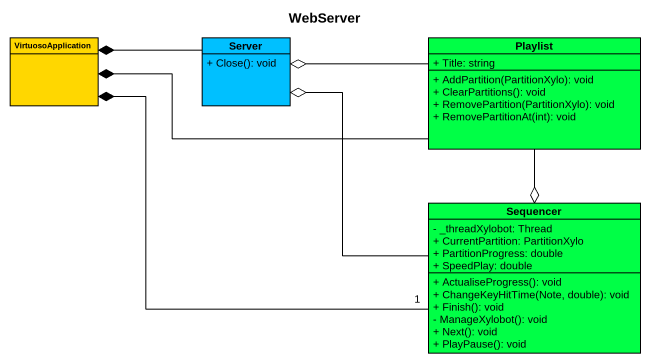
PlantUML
@startuml
title WebServer
hide circle
hide empty members
skinparam classAttributeIconSize 0
class VirtuosoApplication #FFD700
class Server #00C0FF {
  + Close(): void
}
class Playlist #00FF46 {
  + Title: string
  + AddPartition(PartitionXylo): void
  + ClearPartitions(): void
  + RemovePartition(PartitionXylo): void
  + RemovePartitionAt(int): void
}
class Sequencer #00FF46 {
  - _threadXylobot: Thread
  + CurrentPartition: PartitionXylo
  + PartitionProgress: double
  + SpeedPlay: double
  + ActualiseProgress(): void
  + ChangeKeyHitTime(Note, double): void
  + Finish(): void
  - ManageXylobot(): void
  + Next(): void
  + PlayPause(): void
}
Server -left-* VirtuosoApplication
Playlist -left-* VirtuosoApplication
Playlist -left-o Server
Playlist --o Sequencer
Sequencer "1" -left-* VirtuosoApplication
Sequencer -up-o Server
@enduml
